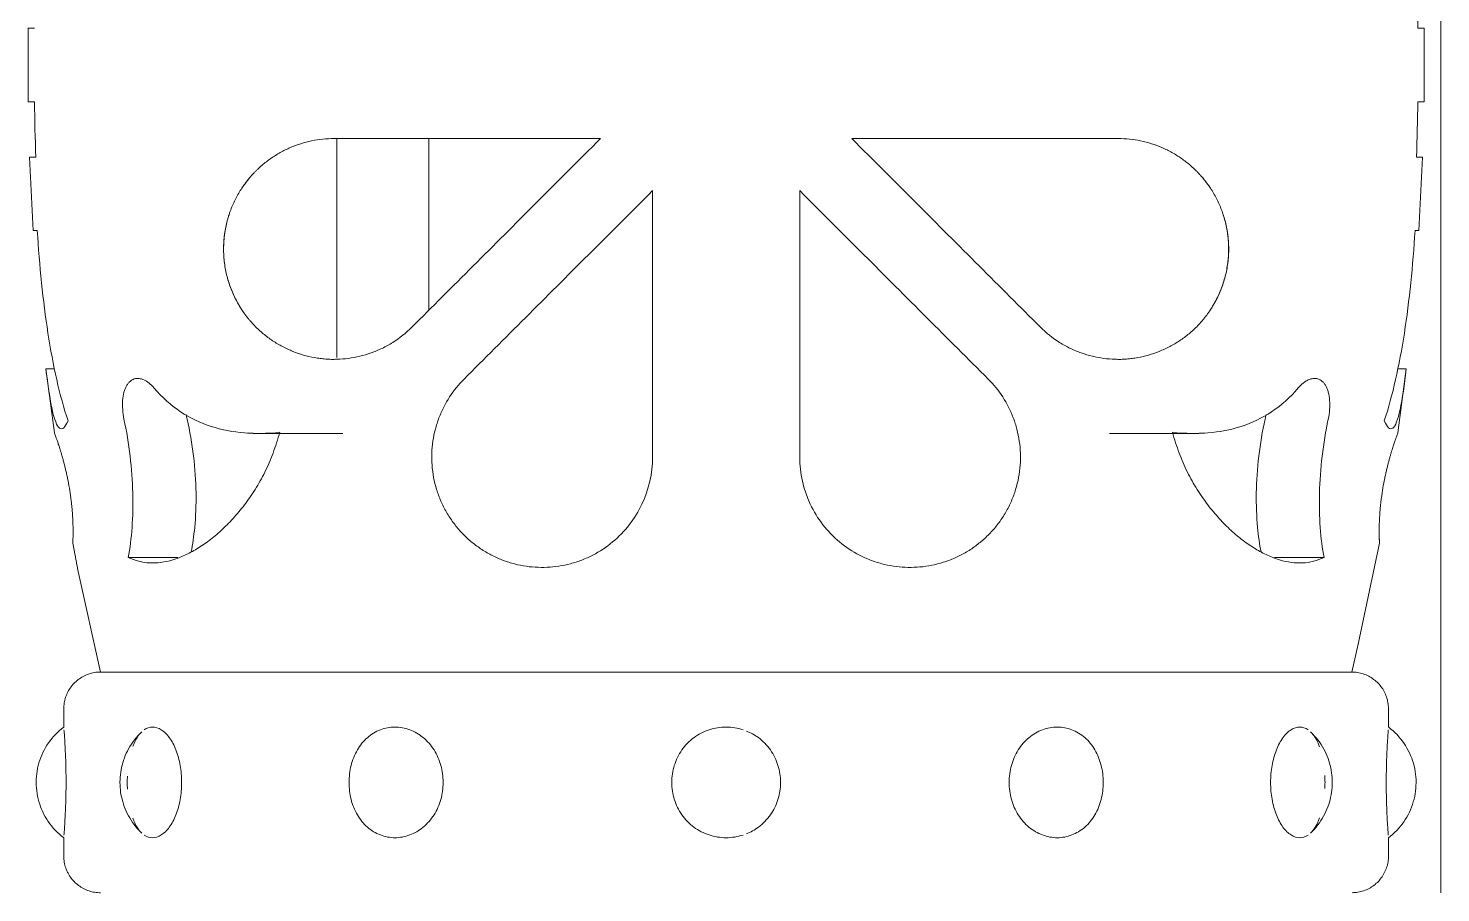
# Model space of a CAD drawing. Header units: inches. Extents: x -657 to 218, y -22 to 381.
# Drawn here: x -567.61 to -552.5, y 120 to 129.25 of the extents above; entities that cross this region are included whole.
import ezdxf

# ---------------------------------------------------------------- set-up
doc = ezdxf.new("R2010")
doc.units = ezdxf.units.IN
doc.header["$MEASUREMENT"] = 0
doc.layers.add('A-FLOR-HRAL', color=11, linetype='Continuous', lineweight=9)
doc.layers.add('I-FURN', color=30, linetype='Continuous', lineweight=9)

# ---------------------------------------------------------------- blocks, each defined once
blk = doc.blocks.new('Blocks_Garden Porcelain Stool_F01893EN - Beige-V6-Section 2')
at = {"layer": 'I-FURN'}
for p, q in [((-567.612, 128.465), (-567.612, 129.252)), ((-567.612, 129.252), (-567.596, 129.252)), ((-567.612, 129.252), (-567.547, 129.252)), ((-552.744, 129.252), (-552.679, 129.252)), ((-552.695, 129.252), (-552.679, 129.252)), ((-552.679, 129.252), (-552.679, 128.465)), ((-567.596, 128.465), (-567.612, 128.465)), ((-567.547, 128.465), (-567.612, 128.465)), ((-552.679, 128.465), (-552.744, 128.465)), ((-552.679, 128.465), (-552.695, 128.465)), ((-561.49, 128.071), (-564.341, 128.071)), ((-555.95, 128.071), (-558.801, 128.071)), ((-567.558, 127.087), (-567.598, 127.874)), ((-567.598, 127.874), (-567.581, 127.874)), ((-567.598, 127.874), (-567.532, 127.874)), ((-552.759, 127.874), (-552.694, 127.874)), ((-552.694, 127.874), (-552.733, 127.087)), ((-552.71, 127.874), (-552.694, 127.874)), ((-567.548, 127.087), (-567.558, 127.087)), ((-567.516, 127.087), (-567.558, 127.087)), ((-552.733, 127.087), (-552.775, 127.087)), ((-552.733, 127.087), (-552.744, 127.087)), ((-567.332, 124.921), (-567.423, 125.608)), ((-567.33, 125.608), (-567.423, 125.608)), ((-552.869, 125.608), (-552.961, 125.608)), ((-552.869, 125.608), (-552.959, 124.921)), ((-565.151, 124.916), (-564.248, 124.916)), ((-565.151, 124.916), (-564.925, 124.916)), ((-556.044, 124.916), (-555.141, 124.916)), ((-555.367, 124.916), (-555.141, 124.916)), ((-566.536, 123.588), (-566.011, 123.588)), ((-554.28, 123.588), (-553.749, 123.588)), ((-566.839, 122.362), (-553.453, 122.362)), ((-567.232, 121.969), (-567.232, 121.773)), ((-553.059, 121.773), (-553.059, 121.969)), ((-567.232, 120.589), (-567.232, 120.394)), ((-553.059, 120.394), (-553.059, 120.589))]:
    blk.add_line(p, q, dxfattribs=at)
at = {"layer": 'I-FURN', "flags": 128}
for points in [[(-566.839, 122.362), (-567.077, 123.438), (-567.136, 123.74)], [(-553.156, 123.74), (-553.382, 122.661), (-553.453, 122.362)], [(-567.232, 121.969), (-567.232, 121.984), (-567.231, 122), (-567.229, 122.016), (-567.227, 122.031), (-567.224, 122.047), (-567.221, 122.062), (-567.217, 122.077), (-567.212, 122.092), (-567.207, 122.107), (-567.201, 122.122), (-567.195, 122.136), (-567.188, 122.15), (-567.18, 122.164), (-567.172, 122.178), (-567.164, 122.191), (-567.154, 122.204), (-567.145, 122.216), (-567.135, 122.228), (-567.124, 122.24), (-567.113, 122.251), (-567.101, 122.262), (-567.089, 122.272), (-567.077, 122.282), (-567.064, 122.291), (-567.051, 122.3), (-567.038, 122.308), (-567.024, 122.316), (-567.01, 122.323), (-566.996, 122.329), (-566.981, 122.335), (-566.966, 122.341), (-566.951, 122.346), (-566.936, 122.35), (-566.921, 122.353), (-566.905, 122.356), (-566.89, 122.359), (-566.874, 122.361), (-566.859, 122.362), (-566.843, 122.362), (-566.839, 122.362)], [(-566.839, 122.362), (-566.833, 122.362), (-566.817, 122.362), (-566.79, 122.362), (-566.753, 122.362), (-566.705, 122.362)], [(-553.453, 122.362), (-553.458, 122.362), (-553.474, 122.362), (-553.501, 122.362), (-553.538, 122.362), (-553.586, 122.362), (-553.645, 122.362), (-553.713, 122.362), (-553.793, 122.362), (-553.882, 122.362), (-553.981, 122.362), (-554.09, 122.362), (-554.209, 122.362), (-554.337, 122.362), (-554.475, 122.362), (-554.622, 122.362), (-554.777, 122.362), (-554.941, 122.362), (-555.114, 122.362), (-555.294, 122.362), (-555.483, 122.362), (-555.678, 122.362), (-555.881, 122.362), (-556.091, 122.362), (-556.307, 122.362), (-556.529, 122.362), (-556.758, 122.362), (-556.991, 122.362), (-557.23, 122.362), (-557.473, 122.362), (-557.72, 122.362), (-557.972, 122.362), (-558.227, 122.362), (-558.485, 122.362), (-558.745, 122.362), (-559.008, 122.362), (-559.273, 122.362), (-559.539, 122.362), (-559.806, 122.362), (-560.073, 122.362), (-560.341, 122.362), (-560.608, 122.362), (-560.875, 122.362), (-561.141, 122.362), (-561.404, 122.362), (-561.666, 122.362), (-561.926, 122.362), (-562.182, 122.362), (-562.436, 122.362), (-562.685, 122.362), (-562.931, 122.362), (-563.172, 122.362), (-563.408, 122.362), (-563.639, 122.362), (-563.865, 122.362), (-564.084, 122.362), (-564.298, 122.362), (-564.504, 122.362), (-564.704, 122.362), (-564.896, 122.362), (-565.081, 122.362), (-565.258, 122.362), (-565.426, 122.362), (-565.587, 122.362), (-565.738, 122.362), (-565.881, 122.362), (-566.014, 122.362), (-566.138, 122.362), (-566.253, 122.362), (-566.357, 122.362), (-566.452, 122.362), (-566.536, 122.362), (-566.611, 122.362), (-566.675, 122.362), (-566.729, 122.362), (-566.772, 122.362), (-566.804, 122.362), (-566.826, 122.362), (-566.837, 122.362), (-566.839, 122.362)], [(-553.616, 122.362), (-553.563, 122.362), (-553.52, 122.362), (-553.487, 122.362), (-553.465, 122.362), (-553.454, 122.362), (-553.453, 122.362)], [(-553.453, 122.362), (-553.437, 122.362), (-553.421, 122.361), (-553.406, 122.359), (-553.39, 122.357), (-553.375, 122.354), (-553.359, 122.351), (-553.344, 122.347), (-553.329, 122.342), (-553.314, 122.337), (-553.299, 122.331), (-553.285, 122.325), (-553.271, 122.318), (-553.257, 122.31), (-553.244, 122.302), (-553.23, 122.293), (-553.218, 122.284), (-553.205, 122.275), (-553.193, 122.264), (-553.182, 122.254), (-553.17, 122.243), (-553.16, 122.231), (-553.149, 122.219), (-553.14, 122.207), (-553.13, 122.194), (-553.121, 122.181), (-553.113, 122.168), (-553.106, 122.154), (-553.098, 122.14), (-553.092, 122.126), (-553.086, 122.111), (-553.08, 122.096), (-553.076, 122.081), (-553.071, 122.066), (-553.068, 122.051), (-553.065, 122.035), (-553.062, 122.02), (-553.061, 122.004), (-553.06, 121.988), (-553.059, 121.973), (-553.059, 121.969)], [(-567.232, 121.773), (-567.256, 121.755), (-567.278, 121.736), (-567.3, 121.715), (-567.321, 121.694), (-567.341, 121.673), (-567.36, 121.65), (-567.378, 121.627), (-567.396, 121.603), (-567.412, 121.578), (-567.428, 121.553), (-567.442, 121.527), (-567.455, 121.5), (-567.467, 121.473), (-567.479, 121.446), (-567.489, 121.418), (-567.498, 121.39), (-567.505, 121.361), (-567.512, 121.332), (-567.517, 121.303), (-567.522, 121.274), (-567.525, 121.244), (-567.527, 121.215), (-567.528, 121.185), (-567.528, 121.181)], [(-566.397, 121.723), (-566.419, 121.702), (-566.439, 121.681), (-566.458, 121.659), (-566.476, 121.636), (-566.493, 121.613), (-566.509, 121.59), (-566.524, 121.566), (-566.538, 121.542), (-566.551, 121.517), (-566.563, 121.493), (-566.574, 121.468), (-566.584, 121.443), (-566.593, 121.417), (-566.601, 121.392), (-566.608, 121.366), (-566.614, 121.341), (-566.619, 121.315), (-566.623, 121.289), (-566.626, 121.263), (-566.629, 121.238), (-566.63, 121.212), (-566.631, 121.186), (-566.631, 121.181)], [(-553.66, 121.181), (-553.661, 121.207), (-553.662, 121.233), (-553.664, 121.259), (-553.668, 121.285), (-553.672, 121.311), (-553.677, 121.336), (-553.683, 121.362), (-553.689, 121.388), (-553.697, 121.413), (-553.706, 121.438), (-553.716, 121.463), (-553.726, 121.488), (-553.738, 121.513), (-553.751, 121.537), (-553.765, 121.562), (-553.779, 121.586), (-553.795, 121.609), (-553.812, 121.632), (-553.83, 121.655), (-553.849, 121.677), (-553.869, 121.699), (-553.89, 121.72), (-553.894, 121.723)], [(-552.764, 121.181), (-552.764, 121.211), (-552.766, 121.24), (-552.769, 121.27), (-552.773, 121.299), (-552.779, 121.328), (-552.785, 121.357), (-552.793, 121.386), (-552.801, 121.414), (-552.811, 121.442), (-552.822, 121.47), (-552.834, 121.497), (-552.847, 121.523), (-552.862, 121.549), (-552.877, 121.575), (-552.893, 121.599), (-552.91, 121.624), (-552.929, 121.647), (-552.948, 121.67), (-552.968, 121.692), (-552.989, 121.713), (-553.01, 121.733), (-553.033, 121.752), (-553.056, 121.771), (-553.059, 121.773)], [(-567.528, 121.181), (-567.527, 121.151), (-567.525, 121.122), (-567.522, 121.092), (-567.518, 121.063), (-567.513, 121.034), (-567.506, 121.005), (-567.499, 120.976), (-567.49, 120.948), (-567.48, 120.92), (-567.469, 120.893), (-567.457, 120.865), (-567.444, 120.839), (-567.43, 120.813), (-567.414, 120.788), (-567.398, 120.763), (-567.381, 120.739), (-567.363, 120.715), (-567.344, 120.693), (-567.324, 120.671), (-567.303, 120.65), (-567.281, 120.629), (-567.259, 120.61), (-567.235, 120.592), (-567.232, 120.589)], [(-566.631, 121.181), (-566.63, 121.155), (-566.629, 121.129), (-566.627, 121.103), (-566.624, 121.077), (-566.62, 121.052), (-566.615, 121.026), (-566.609, 121), (-566.602, 120.975), (-566.594, 120.949), (-566.585, 120.924), (-566.576, 120.899), (-566.565, 120.874), (-566.553, 120.849), (-566.54, 120.825), (-566.527, 120.801), (-566.512, 120.777), (-566.496, 120.753), (-566.479, 120.73), (-566.461, 120.707), (-566.442, 120.685), (-566.422, 120.664), (-566.401, 120.643), (-566.397, 120.639)], [(-553.894, 120.639), (-553.873, 120.66), (-553.852, 120.681), (-553.833, 120.703), (-553.815, 120.726), (-553.798, 120.749), (-553.782, 120.773), (-553.767, 120.796), (-553.753, 120.82), (-553.74, 120.845), (-553.728, 120.87), (-553.718, 120.894), (-553.708, 120.92), (-553.699, 120.945), (-553.691, 120.97), (-553.684, 120.996), (-553.678, 121.021), (-553.673, 121.047), (-553.668, 121.073), (-553.665, 121.099), (-553.663, 121.125), (-553.661, 121.151), (-553.66, 121.177), (-553.66, 121.181)], [(-553.059, 120.589), (-553.036, 120.607), (-553.013, 120.627), (-552.991, 120.647), (-552.97, 120.668), (-552.95, 120.69), (-552.931, 120.712), (-552.913, 120.735), (-552.895, 120.759), (-552.879, 120.784), (-552.864, 120.809), (-552.849, 120.835), (-552.836, 120.862), (-552.824, 120.889), (-552.813, 120.916), (-552.803, 120.944), (-552.794, 120.972), (-552.786, 121.001), (-552.779, 121.03), (-552.774, 121.059), (-552.77, 121.088), (-552.766, 121.118), (-552.765, 121.147), (-552.764, 121.177), (-552.764, 121.181)], [(-566.839, 120), (-566.854, 120), (-566.87, 120.001), (-566.886, 120.003), (-566.901, 120.005), (-566.917, 120.008), (-566.932, 120.011), (-566.947, 120.015), (-566.962, 120.02), (-566.977, 120.025), (-566.992, 120.031), (-567.006, 120.037), (-567.02, 120.044), (-567.034, 120.052), (-567.048, 120.06), (-567.061, 120.069), (-567.074, 120.078), (-567.086, 120.088), (-567.098, 120.098), (-567.11, 120.108), (-567.121, 120.119), (-567.132, 120.131), (-567.142, 120.143), (-567.152, 120.155), (-567.161, 120.168), (-567.17, 120.181), (-567.178, 120.194), (-567.186, 120.208), (-567.193, 120.222), (-567.2, 120.236), (-567.206, 120.251), (-567.211, 120.266), (-567.216, 120.281), (-567.22, 120.296), (-567.224, 120.311), (-567.227, 120.327), (-567.229, 120.342), (-567.231, 120.358), (-567.232, 120.374), (-567.232, 120.389), (-567.232, 120.394)], [(-553.059, 120.394), (-553.059, 120.378), (-553.06, 120.362), (-553.062, 120.347), (-553.064, 120.331), (-553.067, 120.315), (-553.07, 120.3), (-553.074, 120.285), (-553.079, 120.27), (-553.084, 120.255), (-553.09, 120.24), (-553.097, 120.226), (-553.104, 120.212), (-553.111, 120.198), (-553.119, 120.185), (-553.128, 120.171), (-553.137, 120.159), (-553.147, 120.146), (-553.157, 120.134), (-553.167, 120.122), (-553.178, 120.111), (-553.19, 120.101), (-553.202, 120.09), (-553.214, 120.08), (-553.227, 120.071), (-553.24, 120.062), (-553.253, 120.054), (-553.267, 120.046), (-553.281, 120.039), (-553.296, 120.033), (-553.31, 120.027), (-553.325, 120.021), (-553.34, 120.017), (-553.355, 120.012), (-553.37, 120.009), (-553.386, 120.006), (-553.401, 120.003), (-553.417, 120.002), (-553.433, 120.001), (-553.448, 120)]]:
    blk.add_lwpolyline(points, dxfattribs=at)
at = {"layer": 'I-FURN'}
for centre, start, end in [((-580.059, 128.858), 0.8257, 2.0648), ((-540.232, 128.858), 180.8257, 182.0648), ((-580.059, 128.858), 357.9352, 359.1743)]:
    blk.add_arc(centre, 27.317, start, end, dxfattribs=at)
for points, knots in [([(-563.506, 126.055), (-563.57, 125.991), (-563.674, 125.908), (-563.826, 125.824), (-563.945, 125.775), (-564.065, 125.739), (-564.186, 125.717), (-564.288, 125.709), (-564.369, 125.708), (-564.43, 125.711), (-564.49, 125.718), (-564.57, 125.73), (-564.667, 125.752), (-564.762, 125.785), (-564.836, 125.817), (-564.891, 125.844), (-564.946, 125.874), (-565.015, 125.918), (-565.099, 125.981), (-565.177, 126.053), (-565.228, 126.109), (-565.257, 126.143), (-565.277, 126.169), (-565.298, 126.197), (-565.324, 126.234), (-565.368, 126.302), (-565.423, 126.408), (-565.474, 126.544), (-565.507, 126.684), (-565.524, 126.829), (-565.522, 126.978), (-565.505, 127.1), (-565.486, 127.181), (-565.474, 127.226), (-565.463, 127.259), (-565.452, 127.292), (-565.436, 127.334), (-565.405, 127.406), (-565.354, 127.502), (-565.294, 127.59), (-565.248, 127.647), (-565.221, 127.678), (-565.2, 127.701), (-565.178, 127.724), (-565.149, 127.752), (-565.096, 127.8), (-565.017, 127.861), (-564.917, 127.923), (-564.81, 127.976), (-564.697, 128.018), (-564.542, 128.059), (-564.421, 128.071), (-564.341, 128.071)], [-1, -1, -1, -1, -0.944444, -0.916667, -0.888889, -0.861111, -0.833333, -0.805556, -0.791667, -0.777778, -0.763889, -0.75, -0.722222, -0.694444, -0.680556, -0.666667, -0.652778, -0.638889, -0.611111, -0.583333, -0.569444, -0.5625, -0.555556, -0.548611, -0.541667, -0.527778, -0.5, -0.472222, -0.444444, -0.416667, -0.388889, -0.361111, -0.347222, -0.340278, -0.333333, -0.326389, -0.319444, -0.305556, -0.277778, -0.25, -0.236111, -0.229167, -0.222222, -0.215278, -0.208333, -0.194444, -0.166667, -0.138889, -0.111111, -0.083333, -0.055556, 0, 0, 0, 0]), ([(-555.95, 128.071), (-555.87, 128.071), (-555.75, 128.059), (-555.594, 128.018), (-555.482, 127.976), (-555.375, 127.923), (-555.274, 127.861), (-555.195, 127.8), (-555.143, 127.752), (-555.113, 127.724), (-555.092, 127.701), (-555.071, 127.678), (-555.043, 127.647), (-554.997, 127.59), (-554.937, 127.502), (-554.886, 127.406), (-554.855, 127.334), (-554.839, 127.292), (-554.828, 127.259), (-554.818, 127.226), (-554.805, 127.181), (-554.786, 127.1), (-554.769, 126.978), (-554.767, 126.829), (-554.784, 126.684), (-554.818, 126.544), (-554.869, 126.408), (-554.924, 126.302), (-554.967, 126.234), (-554.994, 126.197), (-555.014, 126.169), (-555.035, 126.143), (-555.063, 126.109), (-555.114, 126.053), (-555.192, 125.981), (-555.276, 125.918), (-555.346, 125.874), (-555.4, 125.844), (-555.455, 125.817), (-555.53, 125.785), (-555.625, 125.752), (-555.722, 125.73), (-555.801, 125.718), (-555.862, 125.711), (-555.923, 125.708), (-556.004, 125.709), (-556.105, 125.717), (-556.226, 125.739), (-556.347, 125.775), (-556.465, 125.824), (-556.617, 125.908), (-556.722, 125.991), (-556.785, 126.055)], [-1, -1, -1, -1, -0.944444, -0.916667, -0.888889, -0.861111, -0.833333, -0.805556, -0.791667, -0.784722, -0.777778, -0.770833, -0.763889, -0.75, -0.722222, -0.694444, -0.680556, -0.673611, -0.666667, -0.659722, -0.652778, -0.638889, -0.611111, -0.583333, -0.555556, -0.527778, -0.5, -0.472222, -0.458333, -0.451389, -0.444444, -0.4375, -0.430556, -0.416667, -0.388889, -0.361111, -0.347222, -0.333333, -0.319444, -0.305556, -0.277778, -0.25, -0.236111, -0.222222, -0.208333, -0.194444, -0.166667, -0.138889, -0.111111, -0.083333, -0.055556, 0, 0, 0, 0]), ([(-565.326, 127.542), (-565.309, 127.568), (-565.278, 127.61), (-565.239, 127.658), (-565.213, 127.687), (-565.2, 127.7), (-565.195, 127.706)], [-0.27080141, -0.27080141, -0.27080141, -0.27080141, -0.25, -0.23611111, -0.22916667, -0.22366593, -0.22366593, -0.22366593, -0.22366593]), ([(-565.195, 127.706), (-565.2, 127.7), (-565.213, 127.687), (-565.239, 127.658), (-565.278, 127.61), (-565.309, 127.568), (-565.326, 127.542)], [-0.77633407, -0.77633407, -0.77633407, -0.77633407, -0.77083333, -0.76388889, -0.75, -0.72919859, -0.72919859, -0.72919859, -0.72919859]), ([(-555.097, 127.706), (-555.091, 127.7), (-555.078, 127.687), (-555.053, 127.658), (-555.013, 127.61), (-554.983, 127.568), (-554.965, 127.542)], [-0.77633407, -0.77633407, -0.77633407, -0.77633407, -0.77083333, -0.76388889, -0.75, -0.72919859, -0.72919859, -0.72919859, -0.72919859]), ([(-554.965, 127.542), (-554.983, 127.568), (-555.013, 127.61), (-555.053, 127.658), (-555.078, 127.687), (-555.091, 127.7), (-555.097, 127.706)], [-0.27080141, -0.27080141, -0.27080141, -0.27080141, -0.25, -0.23611111, -0.22916667, -0.22366593, -0.22366593, -0.22366593, -0.22366593]), ([(-565.505, 126.686), (-565.513, 126.734), (-565.524, 126.834), (-565.522, 126.989), (-565.503, 127.114), (-565.482, 127.198), (-565.469, 127.241), (-565.463, 127.26), (-565.46, 127.269)], [-0.4444444, -0.4444444, -0.4444444, -0.4444444, -0.4166667, -0.3888889, -0.3611111, -0.3472222, -0.3402778, -0.3349723, -0.3349723, -0.3349723, -0.3349723]), ([(-565.46, 127.269), (-565.463, 127.26), (-565.469, 127.241), (-565.482, 127.198), (-565.503, 127.114), (-565.522, 126.989), (-565.524, 126.834), (-565.513, 126.734), (-565.505, 126.686)], [-0.6650277, -0.6650277, -0.6650277, -0.6650277, -0.6597222, -0.6527778, -0.6388889, -0.6111111, -0.5833333, -0.5555556, -0.5555556, -0.5555556, -0.5555556]), ([(-554.831, 127.269), (-554.829, 127.26), (-554.822, 127.241), (-554.809, 127.198), (-554.789, 127.114), (-554.77, 126.989), (-554.767, 126.834), (-554.778, 126.734), (-554.787, 126.686)], [-0.6650277, -0.6650277, -0.6650277, -0.6650277, -0.6597222, -0.6527778, -0.6388889, -0.6111111, -0.5833333, -0.5555556, -0.5555556, -0.5555556, -0.5555556]), ([(-554.787, 126.686), (-554.778, 126.734), (-554.767, 126.834), (-554.77, 126.989), (-554.789, 127.114), (-554.809, 127.198), (-554.822, 127.241), (-554.829, 127.26), (-554.831, 127.269)], [-0.4444444, -0.4444444, -0.4444444, -0.4444444, -0.4166667, -0.3888889, -0.3611111, -0.3472222, -0.3402778, -0.3349723, -0.3349723, -0.3349723, -0.3349723]), ([(-565.272, 126.162), (-565.279, 126.171), (-565.292, 126.189), (-565.319, 126.227), (-565.364, 126.295), (-565.42, 126.402), (-565.473, 126.541), (-565.496, 126.637), (-565.505, 126.686)], [-0.5555556, -0.5555556, -0.5555556, -0.5555556, -0.5486111, -0.5416667, -0.5277778, -0.5, -0.4722222, -0.4444444, -0.4444444, -0.4444444, -0.4444444]), ([(-565.505, 126.686), (-565.496, 126.637), (-565.473, 126.541), (-565.42, 126.402), (-565.364, 126.295), (-565.319, 126.227), (-565.292, 126.189), (-565.279, 126.171), (-565.272, 126.162)], [-0.5555556, -0.5555556, -0.5555556, -0.5555556, -0.5277778, -0.5, -0.4722222, -0.4583333, -0.4513889, -0.4444444, -0.4444444, -0.4444444, -0.4444444]), ([(-554.787, 126.686), (-554.795, 126.637), (-554.818, 126.541), (-554.871, 126.402), (-554.928, 126.295), (-554.972, 126.227), (-554.999, 126.189), (-555.013, 126.171), (-555.02, 126.162)], [-0.5555556, -0.5555556, -0.5555556, -0.5555556, -0.5277778, -0.5, -0.4722222, -0.4583333, -0.4513889, -0.4444444, -0.4444444, -0.4444444, -0.4444444]), ([(-555.02, 126.162), (-555.013, 126.171), (-554.999, 126.189), (-554.972, 126.227), (-554.928, 126.295), (-554.871, 126.402), (-554.818, 126.541), (-554.795, 126.637), (-554.787, 126.686)], [-0.5555556, -0.5555556, -0.5555556, -0.5555556, -0.5486111, -0.5416667, -0.5277778, -0.5, -0.4722222, -0.4444444, -0.4444444, -0.4444444, -0.4444444]), ([(-567.187, 125.052), (-567.202, 125.016), (-567.232, 124.965), (-567.293, 124.959), (-567.346, 125.097), (-567.391, 125.358), (-567.413, 125.521), (-567.423, 125.608)], [-1, -1, -1, -1, -0.833333, -0.666667, -0.333333, -0.166667, 0, 0, 0, 0]), ([(-552.869, 125.608), (-552.889, 125.434), (-552.932, 125.132), (-552.998, 124.959), (-553.059, 124.965), (-553.089, 125.016), (-553.104, 125.052)], [-1, -1, -1, -1, -0.666667, -0.333333, -0.166667, 0, 0, 0, 0]), ([(-566.588, 125.069), (-566.595, 125.103), (-566.604, 125.171), (-566.605, 125.271), (-566.593, 125.345), (-566.576, 125.394), (-566.561, 125.426), (-566.543, 125.453), (-566.523, 125.474), (-566.502, 125.489), (-566.478, 125.5), (-566.453, 125.504), (-566.427, 125.504), (-566.401, 125.499), (-566.365, 125.486), (-566.32, 125.457), (-566.285, 125.423), (-566.267, 125.403)], [-1, -1, -1, -1, -0.9, -0.8, -0.7, -0.65, -0.6, -0.55, -0.5, -0.45, -0.4, -0.35, -0.3, -0.25, -0.2, -0.1, 0, 0, 0, 0]), ([(-560.933, 124.663), (-560.933, 124.488), (-561.012, 124.141), (-561.283, 123.794), (-561.533, 123.628), (-561.688, 123.559), (-561.81, 123.519), (-561.935, 123.493), (-562.061, 123.481), (-562.188, 123.482), (-562.315, 123.496), (-562.44, 123.525), (-562.561, 123.567), (-562.657, 123.612), (-562.732, 123.655), (-562.786, 123.691), (-562.839, 123.729), (-562.906, 123.784), (-562.984, 123.86), (-563.068, 123.962), (-563.14, 124.072), (-563.2, 124.191), (-563.261, 124.357), (-563.302, 124.575), (-563.294, 124.793), (-563.259, 124.961), (-563.207, 125.123), (-563.112, 125.311), (-563.007, 125.44), (-562.949, 125.498)], [-1, -1, -1, -1, -0.888889, -0.777778, -0.722222, -0.694444, -0.666667, -0.638889, -0.611111, -0.583333, -0.555556, -0.527778, -0.5, -0.472222, -0.458333, -0.444444, -0.430556, -0.416667, -0.388889, -0.361111, -0.333333, -0.305556, -0.277778, -0.222222, -0.166667, -0.138889, -0.111111, -0.055556, 0, 0, 0, 0]), ([(-557.342, 125.498), (-557.284, 125.44), (-557.18, 125.311), (-557.084, 125.123), (-557.032, 124.961), (-556.998, 124.793), (-556.99, 124.575), (-557.03, 124.357), (-557.092, 124.191), (-557.151, 124.072), (-557.223, 123.962), (-557.307, 123.86), (-557.386, 123.784), (-557.453, 123.729), (-557.505, 123.691), (-557.559, 123.655), (-557.634, 123.612), (-557.731, 123.567), (-557.852, 123.525), (-557.977, 123.496), (-558.103, 123.482), (-558.23, 123.481), (-558.357, 123.493), (-558.481, 123.519), (-558.603, 123.559), (-558.758, 123.628), (-559.009, 123.794), (-559.28, 124.141), (-559.358, 124.488), (-559.358, 124.663)], [-1, -1, -1, -1, -0.944444, -0.888889, -0.861111, -0.833333, -0.777778, -0.722222, -0.694444, -0.666667, -0.638889, -0.611111, -0.583333, -0.569444, -0.555556, -0.541667, -0.527778, -0.5, -0.472222, -0.444444, -0.416667, -0.388889, -0.361111, -0.333333, -0.305556, -0.277778, -0.222222, -0.111111, 0, 0, 0, 0]), ([(-554.024, 125.403), (-554.007, 125.423), (-553.972, 125.457), (-553.926, 125.486), (-553.89, 125.499), (-553.864, 125.504), (-553.838, 125.504), (-553.813, 125.5), (-553.79, 125.489), (-553.768, 125.474), (-553.748, 125.453), (-553.73, 125.426), (-553.715, 125.394), (-553.699, 125.345), (-553.687, 125.271), (-553.687, 125.171), (-553.696, 125.103), (-553.704, 125.069)], [-1, -1, -1, -1, -0.9, -0.8, -0.75, -0.7, -0.65, -0.6, -0.55, -0.5, -0.45, -0.4, -0.35, -0.3, -0.2, -0.1, 0, 0, 0, 0]), ([(-565.913, 125.069), (-565.883, 124.938), (-565.838, 124.672), (-565.81, 124.274), (-565.825, 123.927), (-565.853, 123.729), (-565.869, 123.647)], [-1, -1, -1, -1, -0.75, -0.5, -0.25, -0.0491457, -0.0491457, -0.0491457, -0.0491457]), ([(-554.422, 123.647), (-554.439, 123.729), (-554.466, 123.927), (-554.481, 124.274), (-554.454, 124.672), (-554.408, 124.938), (-554.379, 125.069)], [-0.9508543, -0.9508543, -0.9508543, -0.9508543, -0.75, -0.5, -0.25, 0, 0, 0, 0]), ([(-567.253, 124.681), (-567.254, 124.687), (-567.257, 124.697), (-567.263, 124.718), (-567.271, 124.741), (-567.279, 124.767), (-567.287, 124.791), (-567.294, 124.813), (-567.301, 124.833), (-567.307, 124.85), (-567.318, 124.881), (-567.329, 124.912), (-567.332, 124.921), (-567.332, 124.921)], [0.3333333, 0.3333333, 0.3333333, 0.3333333, 0.3541667, 0.375, 0.4166667, 0.4583333, 0.5, 0.5416667, 0.5833333, 0.625, 0.6666667, 0.8333333, 1, 1, 1, 1]), ([(-567.332, 124.921), (-567.332, 124.921), (-567.329, 124.912), (-567.318, 124.881), (-567.307, 124.85), (-567.301, 124.833), (-567.294, 124.813), (-567.287, 124.791), (-567.279, 124.767), (-567.271, 124.741), (-567.263, 124.718), (-567.257, 124.697), (-567.253, 124.681), (-567.248, 124.664), (-567.241, 124.641), (-567.233, 124.61), (-567.224, 124.577), (-567.217, 124.549), (-567.212, 124.527), (-567.207, 124.505), (-567.2, 124.474), (-567.188, 124.419), (-567.179, 124.367), (-567.172, 124.331)], [0, 0, 0, 0, 0.166667, 0.333333, 0.375, 0.416667, 0.458333, 0.5, 0.541667, 0.583333, 0.625, 0.645833, 0.666667, 0.6875, 0.708333, 0.75, 0.791667, 0.8125, 0.833333, 0.854167, 0.875, 0.916667, 1, 1, 1, 1]), ([(-564.92, 124.928), (-564.942, 124.851), (-564.991, 124.703), (-565.063, 124.533), (-565.13, 124.406), (-565.184, 124.316), (-565.241, 124.231), (-565.299, 124.15), (-565.359, 124.075), (-565.421, 124.004), (-565.485, 123.938), (-565.548, 123.876), (-565.612, 123.82), (-565.699, 123.751), (-565.808, 123.677), (-565.938, 123.608), (-566.11, 123.543), (-566.317, 123.515), (-566.469, 123.553), (-566.542, 123.588)], [-1, -1, -1, -1, -0.928571, -0.857143, -0.821429, -0.785714, -0.75, -0.714286, -0.678571, -0.642857, -0.607143, -0.571429, -0.535714, -0.5, -0.428571, -0.357143, -0.285714, -0.142857, 0, 0, 0, 0]), ([(-553.749, 123.588), (-553.822, 123.553), (-553.974, 123.515), (-554.182, 123.543), (-554.353, 123.608), (-554.483, 123.677), (-554.592, 123.751), (-554.679, 123.82), (-554.743, 123.876), (-554.807, 123.938), (-554.87, 124.004), (-554.932, 124.075), (-554.992, 124.15), (-555.05, 124.231), (-555.107, 124.316), (-555.161, 124.406), (-555.228, 124.533), (-555.301, 124.703), (-555.349, 124.851), (-555.371, 124.928)], [-1, -1, -1, -1, -0.857143, -0.714286, -0.642857, -0.571429, -0.5, -0.464286, -0.428571, -0.392857, -0.357143, -0.321429, -0.285714, -0.25, -0.214286, -0.178571, -0.142857, -0.071429, 0, 0, 0, 0]), ([(-553.119, 124.331), (-553.113, 124.367), (-553.103, 124.419), (-553.091, 124.474), (-553.084, 124.505), (-553.079, 124.527), (-553.074, 124.549), (-553.067, 124.577), (-553.059, 124.61), (-553.05, 124.641), (-553.043, 124.664), (-553.039, 124.681), (-553.034, 124.697), (-553.028, 124.718), (-553.021, 124.741), (-553.012, 124.767), (-553.004, 124.791), (-552.997, 124.813), (-552.991, 124.833), (-552.984, 124.85), (-552.974, 124.881), (-552.962, 124.912), (-552.959, 124.921), (-552.959, 124.921)], [0, 0, 0, 0, 0.083333, 0.125, 0.145833, 0.166667, 0.1875, 0.208333, 0.25, 0.291667, 0.3125, 0.333333, 0.354167, 0.375, 0.416667, 0.458333, 0.5, 0.541667, 0.583333, 0.625, 0.666667, 0.833333, 1, 1, 1, 1]), ([(-552.959, 124.921), (-552.959, 124.921), (-552.962, 124.912), (-552.974, 124.881), (-552.984, 124.85), (-552.991, 124.833), (-552.997, 124.813), (-553.004, 124.791), (-553.012, 124.767), (-553.021, 124.741), (-553.028, 124.718), (-553.034, 124.697), (-553.037, 124.687), (-553.039, 124.681)], [0, 0, 0, 0, 0.1666667, 0.3333333, 0.375, 0.4166667, 0.4583333, 0.5, 0.5416667, 0.5833333, 0.625, 0.6458333, 0.6666667, 0.6666667, 0.6666667, 0.6666667]), ([(-567.172, 124.331), (-567.166, 124.294), (-567.159, 124.243), (-567.152, 124.187), (-567.148, 124.156), (-567.146, 124.134), (-567.144, 124.112), (-567.141, 124.084), (-567.139, 124.051), (-567.137, 124.019), (-567.136, 123.996), (-567.135, 123.979), (-567.134, 123.963), (-567.134, 123.942), (-567.133, 123.918), (-567.133, 123.892), (-567.133, 123.869), (-567.133, 123.847), (-567.133, 123.827), (-567.133, 123.81), (-567.134, 123.79), (-567.134, 123.769), (-567.135, 123.747), (-567.136, 123.74), (-567.136, 123.74)], [0, 0, 0, 0, 0.083333, 0.125, 0.145833, 0.166667, 0.1875, 0.208333, 0.25, 0.291667, 0.3125, 0.333333, 0.354167, 0.375, 0.416667, 0.458333, 0.5, 0.541667, 0.583333, 0.625, 0.666667, 0.75, 0.833333, 1, 1, 1, 1]), ([(-553.156, 123.74), (-553.156, 123.74), (-553.156, 123.747), (-553.157, 123.769), (-553.157, 123.79), (-553.158, 123.81), (-553.158, 123.827), (-553.158, 123.847), (-553.159, 123.869), (-553.158, 123.892), (-553.158, 123.918), (-553.158, 123.942), (-553.157, 123.963), (-553.156, 123.979), (-553.155, 123.996), (-553.154, 124.019), (-553.152, 124.051), (-553.15, 124.084), (-553.148, 124.112), (-553.145, 124.134), (-553.143, 124.156), (-553.14, 124.187), (-553.133, 124.243), (-553.125, 124.294), (-553.119, 124.331)], [0, 0, 0, 0, 0.166667, 0.25, 0.333333, 0.375, 0.416667, 0.458333, 0.5, 0.541667, 0.583333, 0.625, 0.645833, 0.666667, 0.6875, 0.708333, 0.75, 0.791667, 0.8125, 0.833333, 0.854167, 0.875, 0.916667, 1, 1, 1, 1]), ([(-567.136, 123.74), (-567.136, 123.74), (-567.135, 123.747), (-567.134, 123.769), (-567.134, 123.786), (-567.134, 123.795)], [0, 0, 0, 0, 0.1666667, 0.25, 0.3333333, 0.3333333, 0.3333333, 0.3333333]), ([(-553.158, 123.795), (-553.157, 123.786), (-553.157, 123.769), (-553.156, 123.747), (-553.156, 123.74), (-553.156, 123.74)], [0.6666667, 0.6666667, 0.6666667, 0.6666667, 0.75, 0.8333333, 1, 1, 1, 1]), ([(-567.23, 121.744), (-567.229, 121.735), (-567.227, 121.711), (-567.223, 121.654), (-567.219, 121.584), (-567.216, 121.51), (-567.212, 121.429), (-567.209, 121.32), (-567.208, 121.229), (-567.208, 121.181)], [0.2, 0.2, 0.2, 0.2, 0.3, 0.4, 0.55, 0.625, 0.7, 0.85, 1, 1, 1, 1]), ([(-566.493, 121.565), (-566.489, 121.577), (-566.475, 121.611), (-566.445, 121.669), (-566.416, 121.706), (-566.397, 121.723)], [0.2253672, 0.2253672, 0.2253672, 0.2253672, 0.25, 0.3, 0.3685195, 0.3685195, 0.3685195, 0.3685195]), ([(-566.372, 121.744), (-566.344, 121.763), (-566.284, 121.783), (-566.189, 121.754), (-566.115, 121.683), (-566.064, 121.601), (-566.02, 121.506), (-565.982, 121.365), (-565.972, 121.245), (-565.972, 121.181)], [0.4, 0.4, 0.4, 0.4, 0.5, 0.6, 0.7, 0.75, 0.8, 0.9, 1, 1, 1, 1]), ([(-564.18, 121.181), (-564.18, 121.244), (-564.166, 121.364), (-564.109, 121.506), (-564.043, 121.601), (-563.966, 121.682), (-563.848, 121.753), (-563.69, 121.783), (-563.529, 121.754), (-563.406, 121.683), (-563.323, 121.601), (-563.251, 121.506), (-563.19, 121.365), (-563.174, 121.245), (-563.174, 121.181)], [0, 0, 0, 0, 0.1, 0.2, 0.25, 0.3, 0.4, 0.5, 0.6, 0.7, 0.75, 0.8, 0.9, 1, 1, 1, 1]), ([(-559.965, 121.744), (-560.023, 121.763), (-560.146, 121.783), (-560.331, 121.753), (-560.469, 121.682), (-560.562, 121.601), (-560.641, 121.506), (-560.709, 121.364), (-560.727, 121.244), (-560.727, 121.181)], [-0.6, -0.6, -0.6, -0.6, -0.5, -0.4, -0.3, -0.25, -0.2, -0.1, 0, 0, 0, 0]), ([(-559.564, 121.181), (-559.564, 121.245), (-559.582, 121.365), (-559.65, 121.506), (-559.73, 121.601), (-559.813, 121.674), (-559.883, 121.713), (-559.929, 121.731)], [-1, -1, -1, -1, -0.9, -0.8, -0.75, -0.7, -0.6207006, -0.6207006, -0.6207006, -0.6207006]), ([(-557.118, 121.181), (-557.118, 121.244), (-557.102, 121.364), (-557.04, 121.506), (-556.969, 121.601), (-556.886, 121.682), (-556.763, 121.753), (-556.602, 121.783), (-556.444, 121.754), (-556.326, 121.683), (-556.248, 121.601), (-556.182, 121.506), (-556.126, 121.365), (-556.111, 121.245), (-556.111, 121.181)], [0, 0, 0, 0, 0.1, 0.2, 0.25, 0.3, 0.4, 0.5, 0.6, 0.7, 0.75, 0.8, 0.9, 1, 1, 1, 1]), ([(-554.32, 121.181), (-554.32, 121.244), (-554.31, 121.364), (-554.271, 121.506), (-554.227, 121.601), (-554.176, 121.682), (-554.102, 121.753), (-554.008, 121.783), (-553.948, 121.763), (-553.92, 121.744)], [0, 0, 0, 0, 0.1, 0.2, 0.25, 0.3, 0.4, 0.5, 0.6, 0.6, 0.6, 0.6]), ([(-553.894, 121.723), (-553.876, 121.706), (-553.846, 121.67), (-553.816, 121.61), (-553.801, 121.573), (-553.796, 121.56)], [0.6318866, 0.6318866, 0.6318866, 0.6318866, 0.7, 0.75, 0.7786371, 0.7786371, 0.7786371, 0.7786371]), ([(-553.083, 121.181), (-553.083, 121.245), (-553.081, 121.365), (-553.076, 121.52), (-553.069, 121.636), (-553.064, 121.705), (-553.062, 121.734), (-553.061, 121.744)], [0, 0, 0, 0, 0.2, 0.4, 0.55, 0.7, 0.8, 0.8, 0.8, 0.8]), ([(-567.208, 121.181), (-567.208, 121.118), (-567.21, 120.997), (-567.216, 120.842), (-567.222, 120.727), (-567.227, 120.658), (-567.229, 120.628), (-567.23, 120.618)], [0, 0, 0, 0, 0.2, 0.4, 0.55, 0.7, 0.8, 0.8, 0.8, 0.8]), ([(-565.972, 121.181), (-565.972, 121.118), (-565.982, 120.997), (-566.02, 120.856), (-566.064, 120.761), (-566.115, 120.68), (-566.189, 120.609), (-566.284, 120.579), (-566.344, 120.599), (-566.372, 120.618)], [0, 0, 0, 0, 0.1, 0.2, 0.25, 0.3, 0.4, 0.5, 0.6, 0.6, 0.6, 0.6]), ([(-563.174, 121.181), (-563.174, 121.118), (-563.19, 120.997), (-563.251, 120.856), (-563.323, 120.761), (-563.406, 120.68), (-563.529, 120.609), (-563.69, 120.579), (-563.848, 120.609), (-563.966, 120.68), (-564.043, 120.761), (-564.109, 120.856), (-564.166, 120.999), (-564.18, 121.118), (-564.18, 121.181)], [0, 0, 0, 0, 0.1, 0.2, 0.25, 0.3, 0.4, 0.5, 0.6, 0.7, 0.75, 0.8, 0.9, 1, 1, 1, 1]), ([(-560.727, 121.181), (-560.727, 121.118), (-560.709, 120.999), (-560.641, 120.856), (-560.562, 120.761), (-560.469, 120.68), (-560.331, 120.609), (-560.146, 120.579), (-560.023, 120.599), (-559.965, 120.618)], [-1, -1, -1, -1, -0.9, -0.8, -0.75, -0.7, -0.6, -0.5, -0.4, -0.4, -0.4, -0.4]), ([(-559.929, 120.631), (-559.883, 120.649), (-559.813, 120.688), (-559.73, 120.761), (-559.65, 120.856), (-559.582, 120.997), (-559.564, 121.118), (-559.564, 121.181)], [-0.3792994, -0.3792994, -0.3792994, -0.3792994, -0.3, -0.25, -0.2, -0.1, 0, 0, 0, 0]), ([(-556.111, 121.181), (-556.111, 121.118), (-556.126, 120.997), (-556.182, 120.856), (-556.248, 120.761), (-556.326, 120.68), (-556.444, 120.609), (-556.602, 120.579), (-556.763, 120.609), (-556.886, 120.68), (-556.969, 120.761), (-557.04, 120.856), (-557.102, 120.999), (-557.118, 121.118), (-557.118, 121.181)], [0, 0, 0, 0, 0.1, 0.2, 0.25, 0.3, 0.4, 0.5, 0.6, 0.7, 0.75, 0.8, 0.9, 1, 1, 1, 1]), ([(-553.92, 120.618), (-553.948, 120.599), (-554.008, 120.579), (-554.102, 120.609), (-554.176, 120.68), (-554.227, 120.761), (-554.271, 120.856), (-554.31, 120.999), (-554.32, 121.118), (-554.32, 121.181)], [0.4, 0.4, 0.4, 0.4, 0.5, 0.6, 0.7, 0.75, 0.8, 0.9, 1, 1, 1, 1]), ([(-553.061, 120.618), (-553.062, 120.628), (-553.064, 120.652), (-553.068, 120.708), (-553.072, 120.779), (-553.076, 120.852), (-553.079, 120.933), (-553.082, 121.042), (-553.083, 121.133), (-553.083, 121.181)], [0.2, 0.2, 0.2, 0.2, 0.3, 0.4, 0.55, 0.625, 0.7, 0.85, 1, 1, 1, 1]), ([(-566.397, 120.639), (-566.416, 120.656), (-566.445, 120.693), (-566.475, 120.751), (-566.489, 120.785), (-566.493, 120.797)], [0.6314805, 0.6314805, 0.6314805, 0.6314805, 0.7, 0.75, 0.7746328, 0.7746328, 0.7746328, 0.7746328]), ([(-553.796, 120.802), (-553.801, 120.789), (-553.816, 120.753), (-553.846, 120.693), (-553.876, 120.656), (-553.894, 120.639)], [0.221363, 0.221363, 0.221363, 0.221363, 0.25, 0.3, 0.3681134, 0.3681134, 0.3681134, 0.3681134])]:
    blk.add_open_spline(points, degree=3, knots=knots, dxfattribs=at)
for points in [[(-561.49, 128.071), (-561.722, 127.839), (-562.18, 127.38), (-562.856, 126.704), (-563.292, 126.269), (-563.506, 126.055)], [(-556.785, 126.055), (-556.999, 126.269), (-557.434, 126.704), (-558.111, 127.38), (-558.569, 127.839), (-558.801, 128.071)], [(-562.949, 125.498), (-562.733, 125.714), (-562.296, 126.151), (-561.62, 126.827), (-561.163, 127.284), (-560.933, 127.514)], [(-560.933, 127.514), (-560.933, 127.036), (-560.933, 126.084), (-560.933, 125.135), (-560.933, 124.663)], [(-559.358, 127.514), (-559.128, 127.284), (-558.671, 126.827), (-557.996, 126.151), (-557.558, 125.714), (-557.342, 125.498)], [(-559.358, 124.663), (-559.358, 125.135), (-559.358, 126.083), (-559.358, 127.036), (-559.358, 127.514)], [(-567.516, 127.087), (-567.493, 126.713), (-567.418, 125.963), (-567.277, 125.322), (-567.187, 125.052)], [(-553.104, 125.052), (-553.014, 125.322), (-552.873, 125.963), (-552.798, 126.713), (-552.775, 127.087)], [(-566.267, 125.403), (-566.179, 125.301), (-565.989, 125.131), (-565.661, 124.976), (-565.302, 124.909), (-565.05, 124.915), (-564.92, 124.928)], [(-555.371, 124.928), (-555.241, 124.915), (-554.989, 124.909), (-554.63, 124.976), (-554.302, 125.131), (-554.112, 125.301), (-554.024, 125.403)], [(-566.542, 123.588), (-566.523, 123.686), (-566.497, 123.903), (-566.487, 124.274), (-566.517, 124.671), (-566.56, 124.938), (-566.588, 125.069)], [(-565.922, 125.118), (-565.919, 125.101), (-565.916, 125.085), (-565.913, 125.069)], [(-554.379, 125.069), (-554.375, 125.085), (-554.372, 125.101), (-554.369, 125.118)], [(-553.704, 125.069), (-553.731, 124.938), (-553.775, 124.671), (-553.804, 124.274), (-553.794, 123.903), (-553.768, 123.686), (-553.749, 123.588)], [(-565.043, 124.918), (-565.13, 124.914), (-565.216, 124.915), (-565.299, 124.921)], [(-554.992, 124.921), (-555.076, 124.915), (-555.161, 124.914), (-555.249, 124.918)], [(-566.553, 121.181), (-566.553, 121.203), (-566.552, 121.225), (-566.551, 121.246)], [(-553.74, 121.254), (-553.739, 121.23), (-553.739, 121.206), (-553.738, 121.181)], [(-566.551, 121.108), (-566.552, 121.132), (-566.553, 121.156), (-566.553, 121.181)], [(-553.738, 121.181), (-553.739, 121.159), (-553.739, 121.137), (-553.74, 121.116)]]:
    blk.add_open_spline(points, degree=3, dxfattribs=at)
blk = doc.blocks.new('Railing - 25mm-V19-Section 2')
at = {"layer": 'A-FLOR-HRAL'}
for p, q in [((-564.311, 125.728), (-564.311, 128.071)), ((-563.327, 126.234), (-563.327, 128.071))]:
    blk.add_line(p, q, dxfattribs=at)
blk = doc.blocks.new('Railing - 25mm-V20-Section 2')
at = {"layer": 'A-FLOR-HRAL'}
blk.add_line((-552.5, 120), (-552.5, 161.339), dxfattribs=at)
blk = doc.blocks.new('Railing - Railing-466660-Section 2')
for name in ['Railing - 25mm-V19-Section 2', 'Railing - 25mm-V20-Section 2']:
    blk.add_blockref(name, (0, 0))
blk = doc.blocks.new('Railing - Railing-467844-Section 2')
for name in ['Railing - 25mm-V19-Section 2', 'Railing - 25mm-V20-Section 2']:
    blk.add_blockref(name, (0, 0))

msp = doc.modelspace()

# ---------------------------------------------------------------- block references
at = {"layer": 'A-FLOR-HRAL'}
for name in ['Railing - Railing-466660-Section 2', 'Railing - Railing-467844-Section 2']:
    msp.add_blockref(name, (0, 0), dxfattribs=at)
at = {"layer": 'I-FURN'}
msp.add_blockref('Blocks_Garden Porcelain Stool_F01893EN - Beige-V6-Section 2', (0, 0), dxfattribs=at)
msp.add_blockref('Blocks_Garden Porcelain Stool_F01893EN - Beige-V6-Section 2', (0, 0), dxfattribs=at)

doc.saveas('drawing.dxf')
